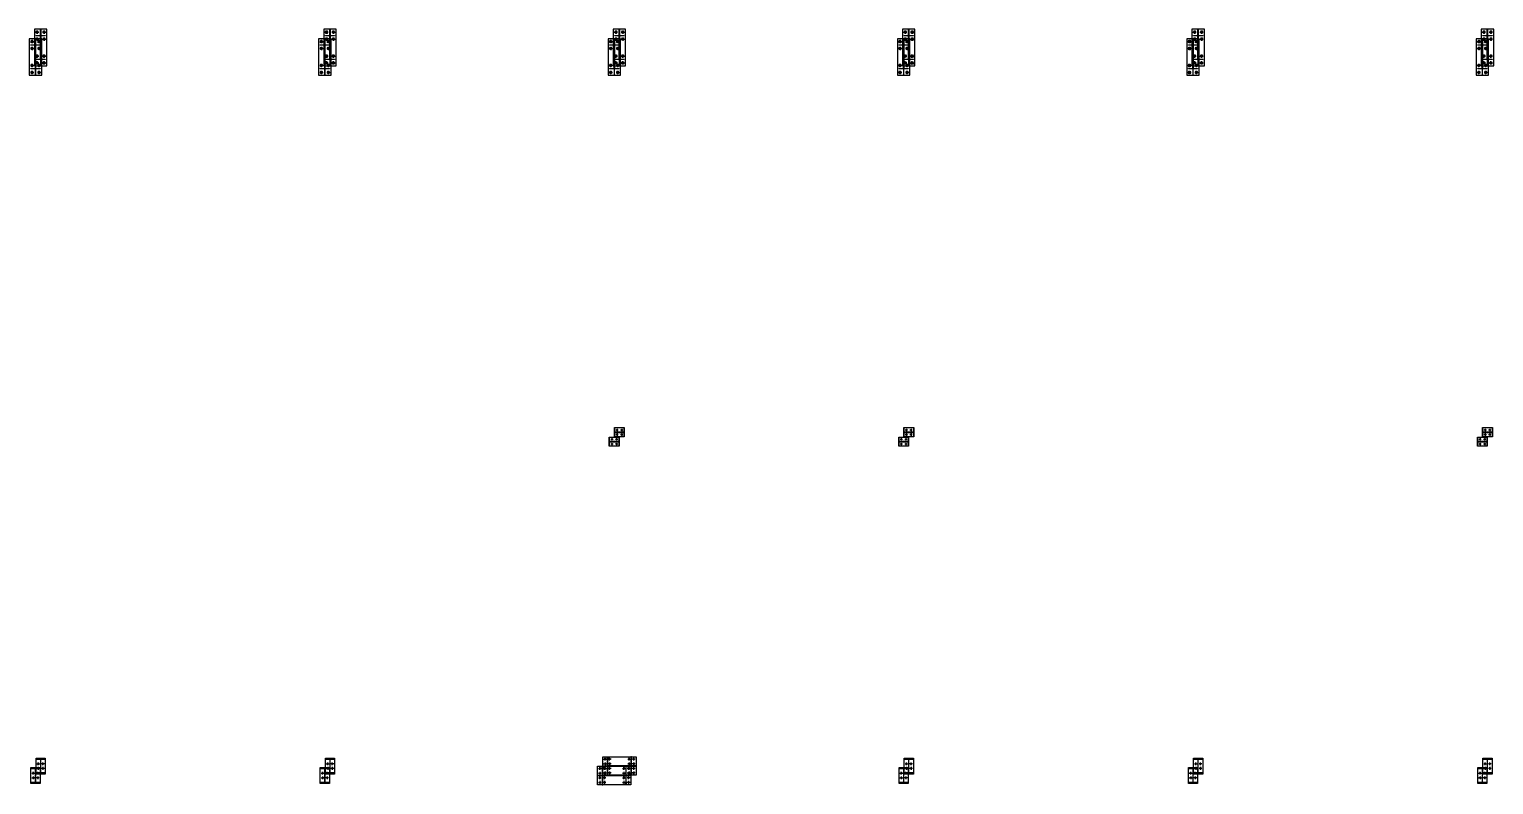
# Model space of a CAD drawing. Header units: feet. Extents: x -99009 to 3252343, y -11094690 to 9035152.
# Drawn here: x 3124276 to 3155906, y -2921875 to -2905569 of the extents above; entities that cross this region are included whole.
import ezdxf

# ---------------------------------------------------------------- set-up
doc = ezdxf.new("R2010")
doc.units = ezdxf.units.FT
doc.linetypes.add('CENTER', pattern=[2, 1.25, -0.25, 0.25, -0.25])
doc.layers.add('PEB COL', color=5, linetype='Continuous')

# ---------------------------------------------------------------- blocks, each defined once
blk = doc.blocks.new('24')
h = blk.add_hatch(color=7)
h.dxf.hatch_style = 1
edge = h.paths.add_edge_path()
edge.add_ellipse((0, 0), major_axis=(15, 0), ratio=1, start_angle=0, end_angle=360)
at = {"color": 1}
for p, q in [((-30, 0), (30, 0)), ((0, 30), (0, -30))]:
    blk.add_line(p, q, dxfattribs=at)
at = {"color": 7}
blk.add_circle((0, 0), 15, dxfattribs=at)
blk = doc.blocks.new('zw$CD60')
at = {"color": 1}
for p, rotation in [((-50, 50), 270), ((50, -50), 90.00000000000001)]:
    blk.add_blockref('24', p, dxfattribs=dict(at, rotation=rotation))
at = {"color": 1, "xscale": -1}
for p, rotation in [((50, 50), 89.99999999999982), ((-50, -50), 270)]:
    blk.add_blockref('24', p, dxfattribs=dict(at, rotation=rotation))
blk = doc.blocks.new('FC1624E1')
at = {"color": 1}
blk.add_lwpolyline([(943586, 507084), (943586, 507804), (943986, 507804), (943986, 507084)], close=True, dxfattribs=at)
at = {"color": 4}
for points in [[(943649, 507704), (943586, 507704), (943586, 507694), (943649, 507694)], [(943784, 507704), (943789, 507704), (943789, 507804), (943784, 507804)], [(943924, 507704), (943986, 507704), (943986, 507694), (943924, 507694)], [(943649, 507184), (943586, 507184), (943586, 507194), (943649, 507194)], [(943784, 507184), (943789, 507184), (943789, 507084), (943784, 507084)], [(943924, 507184), (943986, 507184), (943986, 507194), (943924, 507194)]]:
    blk.add_lwpolyline(points, close=True, dxfattribs=at)
at = {"color": 3}
blk.add_lwpolyline([(943649, 507184), (943924, 507184), (943924, 507194), (943789, 507194), (943789, 507694), (943924, 507694), (943924, 507704), (943649, 507704), (943649, 507694), (943784, 507694), (943784, 507194), (943649, 507194)], close=True, dxfattribs=at)
at = {"color": 1, "xscale": -1, "rotation": 180}
for p in [(943686, 507704), (943886, 507704)]:
    blk.add_blockref('zw$CD60', p, dxfattribs=at)
at = {"color": 1}
for p in [(943686, 507184), (943886, 507184)]:
    blk.add_blockref('zw$CD60', p, dxfattribs=at)
blk = doc.blocks.new('BR424G3')
at = {"color": 3}
blk.add_lwpolyline([(943614, 488794), (943959, 488794), (943959, 488594), (943614, 488594)], close=True, dxfattribs=at)
at = {"color": 1}
blk.add_lwpolyline([(943629, 488794), (943629, 488594), (943636, 488594), (943636, 488691), (943936, 488691), (943936, 488594), (943943, 488594), (943943, 488794), (943936, 488794), (943936, 488696), (943636, 488696), (943636, 488794)], close=True, dxfattribs=at)
at = {"color": 1, "xscale": -1, "rotation": 180}
blk.add_blockref('zw$CD60', (943786, 488694), dxfattribs=at)
blk = doc.blocks.new('m30ab')
at = {"color": 7}
for p, q in [((-111, 75), (-39, 75)), ((-100, 101), (-49, 50)), ((-49, 101), (-100, 50)), ((-75, 111), (-75, 39)), ((39, 75), (111, 75)), ((50, 101), (101, 50)), ((101, 101), (50, 50)), ((75, 111), (75, 39)), ((-111, -75), (-39, -75)), ((-100, -49), (-49, -100)), ((-49, -49), (-100, -100)), ((-75, -39), (-75, -111)), ((39, -75), (111, -75)), ((50, -49), (101, -100)), ((101, -49), (50, -100)), ((75, -39), (75, -111))]:
    blk.add_line(p, q, dxfattribs=at)
for centre in [(-75, 75), (75, 75), (-75, -75), (75, -75)]:
    blk.add_circle(centre, 18, dxfattribs=at)
blk = doc.blocks.new('FD830J')
at = {"color": 1}
blk.add_lwpolyline([(928669, 407579), (927883, 407579), (927883, 407309), (928669, 407309)], close=True, dxfattribs=at)
at = {"color": 4}
for points in [[(928018, 407446), (928018, 407441), (927883, 407441), (927883, 407446)], [(928534, 407446), (928534, 407441), (928669, 407441), (928669, 407446)]]:
    blk.add_lwpolyline(points, close=True, dxfattribs=at)
at = {"color": 3}
blk.add_lwpolyline([(928534, 407544), (928534, 407344), (928526, 407344), (928526, 407441), (928026, 407441), (928026, 407344), (928018, 407344), (928018, 407544), (928026, 407544), (928026, 407446), (928526, 407446), (928526, 407544)], close=True, dxfattribs=at)
at = {"color": 1, "xscale": -1, "rotation": 179.9999999999999}
blk.add_blockref('m30ab', (928018, 407444), dxfattribs=at)
at = {"color": 1, "rotation": 180}
blk.add_blockref('m30ab', (928535, 407444), dxfattribs=at)
blk = doc.blocks.new('zw$7752')
h = blk.add_hatch(color=256)
h.dxf.hatch_style = 1
h.paths.add_polyline_path([(26, 126), (13, 126, 0.414214), (26, 113)])
h.paths.add_polyline_path([(26, 139), (26, 126), (39, 126, 0.414214)])
h = blk.add_hatch(color=256)
h.dxf.hatch_style = 1
h.paths.add_polyline_path([(26, 26), (13, 26, 0.414214), (26, 13)])
h.paths.add_polyline_path([(26, 39), (26, 26), (39, 26, 0.414214)])
h = blk.add_hatch(color=256)
h.dxf.hatch_style = 1
h.paths.add_polyline_path([(126, 126), (113, 126, 0.414214), (126, 113)])
h.paths.add_polyline_path([(126, 139), (126, 126), (139, 126, 0.414214)])
h = blk.add_hatch(color=256)
h.dxf.hatch_style = 1
h.paths.add_polyline_path([(126, 26), (113, 26, 0.414214), (126, 13)])
h.paths.add_polyline_path([(126, 39), (126, 26), (139, 26, 0.414214)])
at = {"color": 7, "linetype": 'CENTER'}
for p, q in [((0, 126), (52, 126)), ((0, 26), (52, 26)), ((26, 152), (26, 100)), ((26, 52), (26, 0)), ((100, 126), (152, 126)), ((100, 26), (152, 26)), ((126, 152), (126, 100)), ((126, 52), (126, 0))]:
    blk.add_line(p, q, dxfattribs=at)
at = {"color": 7}
for centre in [(26, 126), (26, 26), (126, 126), (126, 26)]:
    blk.add_circle(centre, 13, dxfattribs=at)
for centre in [(26, 126), (26, 26), (126, 126), (126, 26)]:
    blk.add_circle(centre, 13)
blk = doc.blocks.new('TGY')
at = {"color": 3}
blk.add_lwpolyline([(1150065, 546134), (1150279, 546134), (1150279, 545934), (1150065, 545934)], close=True, dxfattribs=at)
at = {"color": 1}
blk.add_lwpolyline([(1150065, 546122), (1150065, 545947), (1150072, 545947), (1150072, 546032), (1150272, 546032), (1150272, 545947), (1150279, 545947), (1150279, 546122), (1150272, 546122), (1150272, 546037), (1150072, 546037), (1150072, 546122)], close=True, dxfattribs=at)
blk.add_blockref('zw$7752', (1150096, 545958))
blk = doc.blocks.new('PEB COL')
at = {"rotation": 270}
for name, p in [('FD830J', (-269944, 928276)), ('FD830J', (-263694, 928276)), ('FD830J', (-257444, 928276)), ('FD830J', (-251194, 928276)), ('FD830J', (-244944, 928276)), ('FD830J', (-238694, 928276)), ('BR424G3', (-351194, 928276)), ('BR424G3', (-344944, 928276)), ('FC1624E1', (-357444, 928276)), ('BR424G3', (-332444, 928276)), ('BR424G3', (-326194, 928276)), ('BR424G3', (-319944, 928276))]:
    blk.add_blockref(name, p, dxfattribs=at)
for p in [(-1000172, -554339), (-993922, -554339), (-981422, -554339)]:
    blk.add_blockref('TGY', p)

msp = doc.modelspace()

# ---------------------------------------------------------------- block references
at = {"layer": 'PEB COL'}
for p in [(2986910.91166, -2906164.69711), (2987020.91166, -2905962.19711)]:
    msp.add_blockref('PEB COL', p, dxfattribs=at)

doc.saveas('drawing.dxf')
